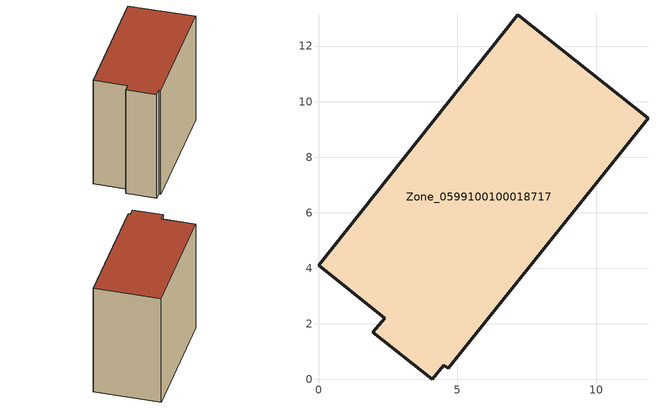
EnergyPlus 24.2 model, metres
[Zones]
Zone_0599100100018717
 floor ground (C_G): 1.96,1.69 2.39,2.21 0,4.11 7.17,13.13 11.86,9.4 4.66,0.4 4.51,0.51 4.1,0 z0
 wall outside (C_F): 2.39,2.21 1.96,1.69 4.1,0 4.51,0.51 4.66,0.4 11.86,9.4 7.17,13.13 0,4.11 2.39,2.21 z0:10.7
 roof outside (C_R): 7.17,13.13 0,4.11 2.39,2.21 1.96,1.69 4.1,0 4.51,0.51 4.66,0.4 11.86,9.4 z10.7
[BUILDING]
Pand.0599100100018717: North Axis=0; Terrain=City; Loads Convergence Tolerance Value=0.04; Temperature Convergence Tolerance Value=0.4; Solar Distribution=FullExterior; Maximum Number of Warmup Days=25; Minimum Number of Warmup Days=1
[Site:Location]
Rotterdam.The.Hague.AP_ZH_NLD Design_Conditions: Latitude=51.96; Longitude=4.45; Time Zone=1; Elevation=-4.5
[SITE:GROUNDTEMPERATURE:BUILDINGSURFACE]
18, 18, 18, 18, 18, 18, 18, 18, 18, 18, 18, 18
[MATERIAL] Thermal Absorptance=0.9; Solar Absorptance=0.7; Visible Absorptance=0.7
Name | Roughness | Thickness | Conductivity | Density | Specific Heat
G.TI.2015-2018 | MediumSmooth | 0.15 | 0.0428571 | 540 | 1210
F.TI.2015-2018 | Rough | 0.3 | 0.0666667 | 1920 | 840
R.TI.2015-2018 | MediumRough | 0.2 | 0.0333333 | 1500 | 1000
[CONSTRUCTION]
C_G: G.TI.2015-2018
C_F: F.TI.2015-2018
C_R: R.TI.2015-2018
[ZONE]
Zone_0599100100018717: Type=1; Multiplier=1; Ceiling Height=Autocalculate; Volume=Autocalculate; Floor Area=autocalculate; Part of Total Floor Area=Yes
[ZONEINFILTRATION:DESIGNFLOWRATE]
Infil_Zone_0599100100018717: Zone or ZoneList or Space or SpaceList=Zone_0599100100018717; Schedule=AlwaysOn; Design Flow Rate Calculation Method=Flow/Area; Flow Rate per Floor Area=0.0015; Constant Term Coefficient=1; Temperature Term Coefficient=0; Velocity Term Coefficient=0; Velocity Squared Term Coefficient=0
[HVACTEMPLATE:ZONE:IDEALLOADSAIRSYSTEM]
Zone_0599100100018717: Maximum Heating Supply Air Temperature=50; Minimum Cooling Supply Air Temperature=13; Maximum Heating Supply Air Humidity Ratio=0.0156; Minimum Cooling Supply Air Humidity Ratio=0.0077; Heating Limit=NoLimit; Cooling Limit=NoLimit; Dehumidification Control Type=ConstantSensibleHeatRatio; Cooling Sensible Heat Ratio=0.7; Dehumidification Setpoint=60; Humidification Control Type=None; Humidification Setpoint=30; Outdoor Air Method=None; Outdoor Air Flow Rate per Person=0.00944; Outdoor Air Flow Rate per Zone Floor Area=0; Outdoor Air Flow Rate per Zone=0; Demand Controlled Ventilation Type=None; Outdoor Air Economizer Type=NoEconomizer; Heat Recovery Type=None; Sensible Heat Recovery Effectiveness=0.7; Latent Heat Recovery Effectiveness=0.65
[ZONECONTROL:THERMOSTAT]
ThermostatControl_Zone_0599100100018717: Zone or ZoneList=Zone_0599100100018717; Control Type Schedule=DualSetpointControlType; Control 1=Thermostat_Zone_0599100100018717; Temperature Difference Between Cutout And Setpoint=0
[THERMOSTATSETPOINT:DUALSETPOINT]
Thermostat_Zone_0599100100018717: Heating Setpoint Temperature Schedule=HeatingSetpoint_Zone_0599100100018717; Cooling Setpoint Temperature Schedule=CoolingSetpoint_Zone_0599100100018717
[SCHEDULE:COMPACT]
HeatingSetpoint_Zone_0599100100018717: Through: 12/31, For: AllDays, Until: 24:00, 21
CoolingSetpoint_Zone_0599100100018717: Through: 12/31, For: AllDays, Until: 24:00, 24
DualSetpointControlType: Through: 12/31, For: AllDays, Until: 24:00, 4
AlwaysOn: Through: 12/31, For: AllDays, Until: 24:00, 1
